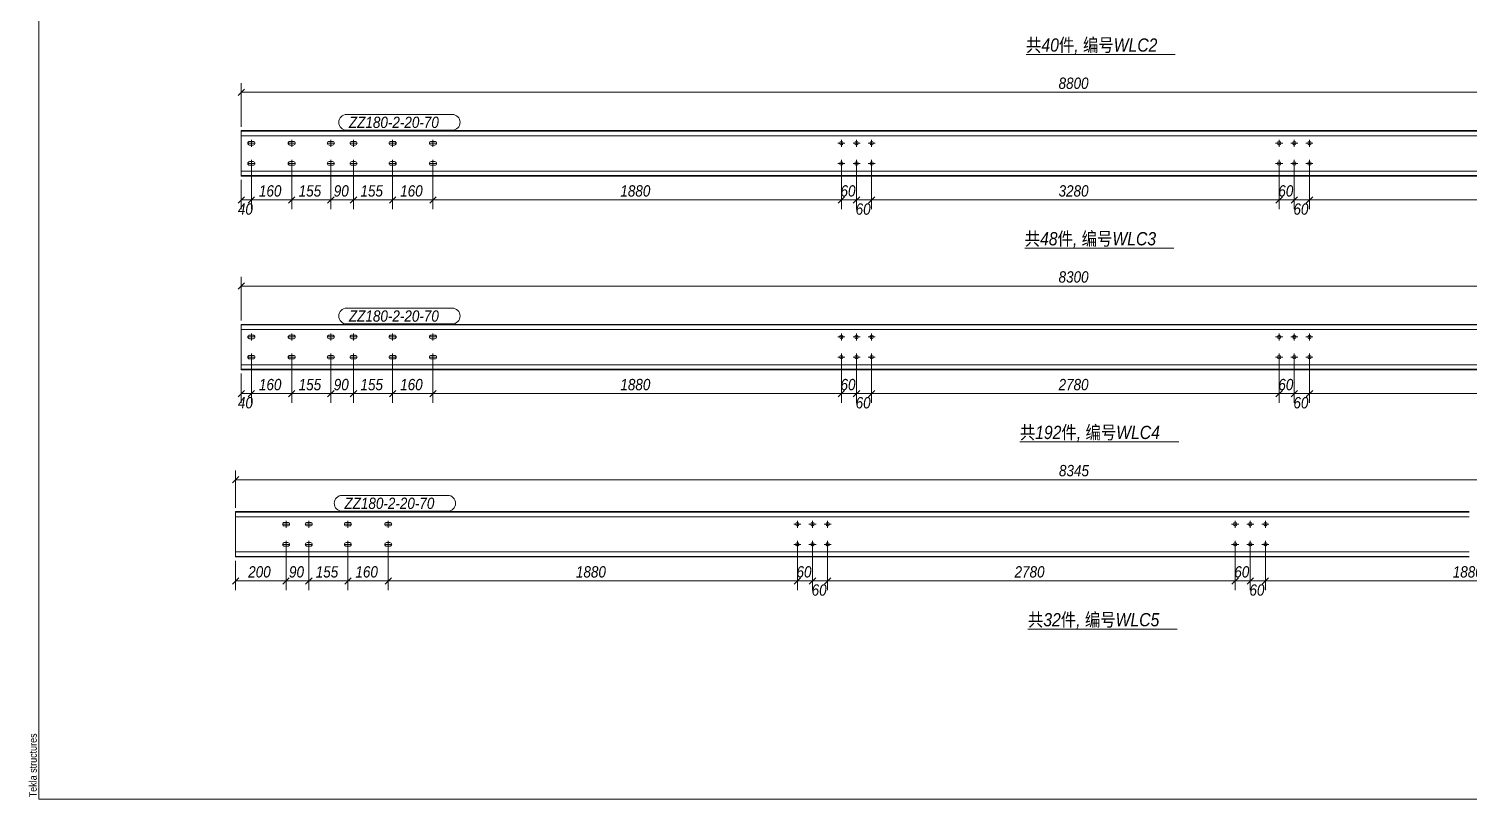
# Model space of a CAD drawing. Extents: x 857 to 4439, y -1249 to 4637.
# Drawn here: x 860.4 to 1241, y 690.2 to 893.9 of the extents above; entities that cross this region are included whole.
import ezdxf

# ---------------------------------------------------------------- set-up
doc = ezdxf.new("R2010")
doc.units = 0
doc.header["$LTSCALE"] = 1000
doc.header["$MEASUREMENT"] = 0
doc.linetypes.add('XKITLINE00', pattern=[0])
doc.linetypes.add('XKITLINE02', pattern=[4, 2, -2])
for name, color, linetype, lineweight in [('Bolt', 7, 'Continuous', 0), ('DrawingSheet', 5, 'Continuous', 0), ('OtherObjectType', 1, 'Continuous', 0), ('Part', 2, 'Continuous', 0), ('PartMark', 3, 'Continuous', 0), ('Z-DIMENSIONS', 1, 'Continuous', 0)]:
    doc.layers.add(name, color=color, linetype=linetype, lineweight=lineweight)
doc.styles.add('Arial', font='arial.ttf')
doc.styles.add('Arial Italic', font='ariali.ttf')

# ---------------------------------------------------------------- blocks, each defined once
blk = doc.blocks.new('天窗檩条AB区一')
at = {"layer": 'Bolt', "color": 3, "linetype": 'XKITLINE00', "lineweight": 0}
for p, q in [((61.21, 179.37), (61.21, 177.5)), ((71.88, 179.37), (71.88, 177.5)), ((82.21, 179.37), (82.21, 177.5)), ((88.21, 179.37), (88.21, 177.5)), ((98.55, 179.37), (98.55, 177.5)), ((109.21, 179.37), (109.21, 177.5)), ((217.14, 177.5), (217.14, 179.37)), ((221.14, 177.5), (221.14, 179.37)), ((225.14, 177.5), (225.14, 179.37)), ((332.84, 177.5), (332.84, 179.37)), ((336.84, 177.5), (336.84, 179.37)), ((340.84, 177.5), (340.84, 179.37)), ((60.32, 178.61), (60.28, 178.44)), ((60.28, 178.44), (60.28, 178.44)), ((60.28, 178.44), (60.32, 178.26)), ((62.15, 178.44), (60.28, 178.44)), ((60.42, 178.77), (60.32, 178.61)), ((60.32, 178.26), (60.42, 178.11)), ((60.57, 178.87), (60.42, 178.77)), ((60.42, 178.11), (60.57, 178.01)), ((60.75, 178.9), (60.57, 178.87)), ((60.57, 178.01), (60.75, 177.97)), ((61.68, 178.9), (60.75, 178.9)), ((60.75, 177.97), (61.68, 177.97)), ((61.86, 178.87), (61.68, 178.9)), ((61.68, 177.97), (61.86, 178.01)), ((62.01, 178.77), (61.86, 178.87)), ((61.86, 178.01), (62.01, 178.11)), ((62.11, 178.61), (62.01, 178.77)), ((62.01, 178.11), (62.11, 178.26)), ((62.15, 178.44), (62.11, 178.61)), ((62.11, 178.26), (62.15, 178.44)), ((62.15, 178.44), (62.15, 178.44)), ((70.98, 178.61), (70.95, 178.44)), ((70.95, 178.44), (70.95, 178.44)), ((70.95, 178.44), (70.98, 178.26)), ((72.81, 178.44), (70.95, 178.44)), ((71.08, 178.77), (70.98, 178.61)), ((70.98, 178.26), (71.08, 178.11)), ((71.23, 178.87), (71.08, 178.77)), ((71.08, 178.11), (71.23, 178.01)), ((71.41, 178.9), (71.23, 178.87)), ((71.23, 178.01), (71.41, 177.97)), ((72.35, 178.9), (71.41, 178.9)), ((71.41, 177.97), (72.35, 177.97)), ((72.52, 178.87), (72.35, 178.9)), ((72.35, 177.97), (72.52, 178.01)), ((72.68, 178.77), (72.52, 178.87)), ((72.52, 178.01), (72.68, 178.11)), ((72.78, 178.61), (72.68, 178.77)), ((72.68, 178.11), (72.78, 178.26)), ((72.81, 178.44), (72.78, 178.61)), ((72.78, 178.26), (72.81, 178.44)), ((72.81, 178.44), (72.81, 178.44)), ((81.32, 178.61), (81.28, 178.44)), ((81.28, 178.44), (81.28, 178.44)), ((81.28, 178.44), (81.32, 178.26)), ((83.15, 178.44), (81.28, 178.44)), ((81.42, 178.77), (81.32, 178.61)), ((81.32, 178.26), (81.42, 178.11)), ((81.57, 178.87), (81.42, 178.77)), ((81.42, 178.11), (81.57, 178.01)), ((81.75, 178.9), (81.57, 178.87)), ((81.57, 178.01), (81.75, 177.97)), ((82.68, 178.9), (81.75, 178.9)), ((81.75, 177.97), (82.68, 177.97)), ((82.86, 178.87), (82.68, 178.9)), ((82.68, 177.97), (82.86, 178.01)), ((83.01, 178.77), (82.86, 178.87)), ((82.86, 178.01), (83.01, 178.11)), ((83.11, 178.61), (83.01, 178.77)), ((83.01, 178.11), (83.11, 178.26)), ((83.15, 178.44), (83.11, 178.61)), ((83.11, 178.26), (83.15, 178.44)), ((83.15, 178.44), (83.15, 178.44)), ((87.32, 178.61), (87.28, 178.44)), ((87.28, 178.44), (87.28, 178.44)), ((87.28, 178.44), (87.32, 178.26)), ((89.15, 178.44), (87.28, 178.44)), ((87.42, 178.77), (87.32, 178.61)), ((87.32, 178.26), (87.42, 178.11)), ((87.57, 178.87), (87.42, 178.77)), ((87.42, 178.11), (87.57, 178.01)), ((87.75, 178.9), (87.57, 178.87)), ((87.57, 178.01), (87.75, 177.97)), ((88.68, 178.9), (87.75, 178.9)), ((87.75, 177.97), (88.68, 177.97)), ((88.86, 178.87), (88.68, 178.9)), ((88.68, 177.97), (88.86, 178.01)), ((89.01, 178.77), (88.86, 178.87)), ((88.86, 178.01), (89.01, 178.11)), ((89.11, 178.61), (89.01, 178.77)), ((89.01, 178.11), (89.11, 178.26)), ((89.15, 178.44), (89.11, 178.61)), ((89.11, 178.26), (89.15, 178.44)), ((89.15, 178.44), (89.15, 178.44)), ((97.65, 178.61), (97.61, 178.44)), ((97.61, 178.44), (97.61, 178.44)), ((97.61, 178.44), (97.65, 178.26)), ((99.48, 178.44), (97.61, 178.44)), ((97.75, 178.77), (97.65, 178.61)), ((97.65, 178.26), (97.75, 178.11)), ((97.9, 178.87), (97.75, 178.77)), ((97.75, 178.11), (97.9, 178.01)), ((98.08, 178.9), (97.9, 178.87)), ((97.9, 178.01), (98.08, 177.97)), ((99.01, 178.9), (98.08, 178.9)), ((98.08, 177.97), (99.01, 177.97)), ((99.19, 178.87), (99.01, 178.9)), ((99.01, 177.97), (99.19, 178.01)), ((99.34, 178.77), (99.19, 178.87)), ((99.19, 178.01), (99.34, 178.11)), ((99.44, 178.61), (99.34, 178.77)), ((99.34, 178.11), (99.44, 178.26)), ((99.48, 178.44), (99.44, 178.61)), ((99.44, 178.26), (99.48, 178.44)), ((99.48, 178.44), (99.48, 178.44)), ((108.32, 178.61), (108.28, 178.44)), ((108.28, 178.44), (108.28, 178.44)), ((108.28, 178.44), (108.32, 178.26)), ((110.15, 178.44), (108.28, 178.44)), ((108.42, 178.77), (108.32, 178.61)), ((108.32, 178.26), (108.42, 178.11)), ((108.57, 178.87), (108.42, 178.77)), ((108.42, 178.11), (108.57, 178.01)), ((108.75, 178.9), (108.57, 178.87)), ((108.57, 178.01), (108.75, 177.97)), ((109.68, 178.9), (108.75, 178.9)), ((108.75, 177.97), (109.68, 177.97)), ((109.86, 178.87), (109.68, 178.9)), ((109.68, 177.97), (109.86, 178.01)), ((110.01, 178.77), (109.86, 178.87)), ((109.86, 178.01), (110.01, 178.11)), ((110.11, 178.61), (110.01, 178.77)), ((110.01, 178.11), (110.11, 178.26)), ((110.15, 178.44), (110.11, 178.61)), ((110.11, 178.26), (110.15, 178.44)), ((110.15, 178.44), (110.15, 178.44)), ((218.07, 178.44), (216.21, 178.44)), ((222.07, 178.44), (220.21, 178.44)), ((226.07, 178.44), (224.21, 178.44)), ((333.77, 178.44), (331.91, 178.44)), ((337.77, 178.44), (335.91, 178.44)), ((341.77, 178.44), (339.91, 178.44)), ((60.32, 173.28), (60.28, 173.1)), ((60.28, 173.1), (60.28, 173.1)), ((60.28, 173.1), (60.32, 172.92)), ((62.15, 173.1), (60.28, 173.1)), ((60.42, 173.43), (60.32, 173.28)), ((60.32, 172.92), (60.42, 172.77)), ((60.57, 173.53), (60.42, 173.43)), ((60.42, 172.77), (60.57, 172.67)), ((60.75, 173.57), (60.57, 173.53)), ((60.57, 172.67), (60.75, 172.64)), ((61.68, 173.57), (60.75, 173.57)), ((60.75, 172.64), (61.68, 172.64)), ((61.21, 174.04), (61.21, 172.17)), ((61.86, 173.53), (61.68, 173.57)), ((61.68, 172.64), (61.86, 172.67)), ((62.01, 173.43), (61.86, 173.53)), ((61.86, 172.67), (62.01, 172.77)), ((62.11, 173.28), (62.01, 173.43)), ((62.01, 172.77), (62.11, 172.92)), ((62.15, 173.1), (62.11, 173.28)), ((62.11, 172.92), (62.15, 173.1)), ((62.15, 173.1), (62.15, 173.1)), ((70.98, 173.28), (70.95, 173.1)), ((70.95, 173.1), (70.95, 173.1)), ((70.95, 173.1), (70.98, 172.92)), ((72.81, 173.1), (70.95, 173.1)), ((71.08, 173.43), (70.98, 173.28)), ((70.98, 172.92), (71.08, 172.77)), ((71.23, 173.53), (71.08, 173.43)), ((71.08, 172.77), (71.23, 172.67)), ((71.41, 173.57), (71.23, 173.53)), ((71.23, 172.67), (71.41, 172.64)), ((72.35, 173.57), (71.41, 173.57)), ((71.41, 172.64), (72.35, 172.64)), ((71.88, 174.04), (71.88, 172.17)), ((72.52, 173.53), (72.35, 173.57)), ((72.35, 172.64), (72.52, 172.67)), ((72.68, 173.43), (72.52, 173.53)), ((72.52, 172.67), (72.68, 172.77)), ((72.78, 173.28), (72.68, 173.43)), ((72.68, 172.77), (72.78, 172.92)), ((72.81, 173.1), (72.78, 173.28)), ((72.78, 172.92), (72.81, 173.1)), ((72.81, 173.1), (72.81, 173.1)), ((81.32, 173.28), (81.28, 173.1)), ((81.28, 173.1), (81.28, 173.1)), ((81.28, 173.1), (81.32, 172.92)), ((83.15, 173.1), (81.28, 173.1)), ((81.42, 173.43), (81.32, 173.28)), ((81.32, 172.92), (81.42, 172.77)), ((81.57, 173.53), (81.42, 173.43)), ((81.42, 172.77), (81.57, 172.67)), ((81.75, 173.57), (81.57, 173.53)), ((81.57, 172.67), (81.75, 172.64)), ((82.68, 173.57), (81.75, 173.57)), ((81.75, 172.64), (82.68, 172.64)), ((82.21, 174.04), (82.21, 172.17)), ((82.86, 173.53), (82.68, 173.57)), ((82.68, 172.64), (82.86, 172.67)), ((83.01, 173.43), (82.86, 173.53)), ((82.86, 172.67), (83.01, 172.77)), ((83.11, 173.28), (83.01, 173.43)), ((83.01, 172.77), (83.11, 172.92)), ((83.15, 173.1), (83.11, 173.28)), ((83.11, 172.92), (83.15, 173.1)), ((83.15, 173.1), (83.15, 173.1)), ((87.32, 173.28), (87.28, 173.1)), ((87.28, 173.1), (87.28, 173.1)), ((87.28, 173.1), (87.32, 172.92)), ((89.15, 173.1), (87.28, 173.1)), ((87.42, 173.43), (87.32, 173.28)), ((87.32, 172.92), (87.42, 172.77)), ((87.57, 173.53), (87.42, 173.43)), ((87.42, 172.77), (87.57, 172.67)), ((87.75, 173.57), (87.57, 173.53)), ((87.57, 172.67), (87.75, 172.64)), ((88.68, 173.57), (87.75, 173.57)), ((87.75, 172.64), (88.68, 172.64)), ((88.21, 174.04), (88.21, 172.17)), ((88.86, 173.53), (88.68, 173.57)), ((88.68, 172.64), (88.86, 172.67)), ((89.01, 173.43), (88.86, 173.53)), ((88.86, 172.67), (89.01, 172.77)), ((89.11, 173.28), (89.01, 173.43)), ((89.01, 172.77), (89.11, 172.92)), ((89.15, 173.1), (89.11, 173.28)), ((89.11, 172.92), (89.15, 173.1)), ((89.15, 173.1), (89.15, 173.1)), ((97.65, 173.28), (97.61, 173.1)), ((97.61, 173.1), (97.61, 173.1)), ((97.61, 173.1), (97.65, 172.92)), ((99.48, 173.1), (97.61, 173.1)), ((97.75, 173.43), (97.65, 173.28)), ((97.65, 172.92), (97.75, 172.77)), ((97.9, 173.53), (97.75, 173.43)), ((97.75, 172.77), (97.9, 172.67)), ((98.08, 173.57), (97.9, 173.53)), ((97.9, 172.67), (98.08, 172.64)), ((99.01, 173.57), (98.08, 173.57)), ((98.08, 172.64), (99.01, 172.64)), ((98.55, 174.04), (98.55, 172.17)), ((99.19, 173.53), (99.01, 173.57)), ((99.01, 172.64), (99.19, 172.67)), ((99.34, 173.43), (99.19, 173.53)), ((99.19, 172.67), (99.34, 172.77)), ((99.44, 173.28), (99.34, 173.43)), ((99.34, 172.77), (99.44, 172.92)), ((99.48, 173.1), (99.44, 173.28)), ((99.44, 172.92), (99.48, 173.1)), ((99.48, 173.1), (99.48, 173.1)), ((108.32, 173.28), (108.28, 173.1)), ((108.28, 173.1), (108.28, 173.1)), ((108.28, 173.1), (108.32, 172.92)), ((110.15, 173.1), (108.28, 173.1)), ((108.42, 173.43), (108.32, 173.28)), ((108.32, 172.92), (108.42, 172.77)), ((108.57, 173.53), (108.42, 173.43)), ((108.42, 172.77), (108.57, 172.67)), ((108.75, 173.57), (108.57, 173.53)), ((108.57, 172.67), (108.75, 172.64)), ((109.68, 173.57), (108.75, 173.57)), ((108.75, 172.64), (109.68, 172.64)), ((109.21, 174.04), (109.21, 172.17)), ((109.86, 173.53), (109.68, 173.57)), ((109.68, 172.64), (109.86, 172.67)), ((110.01, 173.43), (109.86, 173.53)), ((109.86, 172.67), (110.01, 172.77)), ((110.11, 173.28), (110.01, 173.43)), ((110.01, 172.77), (110.11, 172.92)), ((110.15, 173.1), (110.11, 173.28)), ((110.11, 172.92), (110.15, 173.1)), ((110.15, 173.1), (110.15, 173.1)), ((218.07, 173.1), (216.21, 173.1)), ((217.14, 172.17), (217.14, 174.04)), ((222.07, 173.1), (220.21, 173.1)), ((221.14, 172.17), (221.14, 174.04)), ((226.07, 173.1), (224.21, 173.1)), ((225.14, 172.17), (225.14, 174.04)), ((333.77, 173.1), (331.91, 173.1)), ((332.84, 172.17), (332.84, 174.04)), ((337.77, 173.1), (335.91, 173.1)), ((336.84, 172.17), (336.84, 174.04)), ((341.77, 173.1), (339.91, 173.1)), ((340.84, 172.17), (340.84, 174.04)), ((60.32, 127.4), (60.28, 127.22)), ((60.28, 127.22), (60.28, 127.22)), ((60.28, 127.22), (60.32, 127.04)), ((62.15, 127.22), (60.28, 127.22)), ((60.42, 127.55), (60.32, 127.4)), ((60.32, 127.04), (60.42, 126.89)), ((60.57, 127.65), (60.42, 127.55)), ((60.42, 126.89), (60.57, 126.79)), ((60.75, 127.69), (60.57, 127.65)), ((60.57, 126.79), (60.75, 126.75)), ((61.68, 127.69), (60.75, 127.69)), ((60.75, 126.75), (61.68, 126.75)), ((61.21, 128.15), (61.21, 126.29)), ((61.86, 127.65), (61.68, 127.69)), ((61.68, 126.75), (61.86, 126.79)), ((62.01, 127.55), (61.86, 127.65)), ((61.86, 126.79), (62.01, 126.89)), ((62.11, 127.4), (62.01, 127.55)), ((62.01, 126.89), (62.11, 127.04)), ((62.15, 127.22), (62.11, 127.4)), ((62.11, 127.04), (62.15, 127.22)), ((62.15, 127.22), (62.15, 127.22)), ((70.95, 127.22), (70.98, 127.4)), ((70.98, 127.04), (70.95, 127.22)), ((70.95, 127.22), (70.95, 127.22)), ((72.81, 127.22), (70.95, 127.22)), ((70.98, 127.4), (71.08, 127.55)), ((71.08, 126.89), (70.98, 127.04)), ((71.08, 127.55), (71.23, 127.65)), ((71.23, 126.79), (71.08, 126.89)), ((71.23, 127.65), (71.41, 127.69)), ((71.41, 126.75), (71.23, 126.79)), ((71.41, 127.69), (72.35, 127.69)), ((72.35, 126.75), (71.41, 126.75)), ((71.88, 126.29), (71.88, 128.15)), ((72.35, 127.69), (72.52, 127.65)), ((72.52, 126.79), (72.35, 126.75)), ((72.52, 127.65), (72.68, 127.55)), ((72.68, 126.89), (72.52, 126.79)), ((72.68, 127.55), (72.78, 127.4)), ((72.78, 127.04), (72.68, 126.89)), ((72.78, 127.4), (72.81, 127.22)), ((72.81, 127.22), (72.78, 127.04)), ((72.81, 127.22), (72.81, 127.22)), ((81.32, 127.4), (81.28, 127.22)), ((81.28, 127.22), (81.28, 127.22)), ((81.28, 127.22), (81.32, 127.04)), ((83.15, 127.22), (81.28, 127.22)), ((81.42, 127.55), (81.32, 127.4)), ((81.32, 127.04), (81.42, 126.89)), ((81.57, 127.65), (81.42, 127.55)), ((81.42, 126.89), (81.57, 126.79)), ((81.75, 127.69), (81.57, 127.65)), ((81.57, 126.79), (81.75, 126.75)), ((82.68, 127.69), (81.75, 127.69)), ((81.75, 126.75), (82.68, 126.75)), ((82.21, 128.15), (82.21, 126.29)), ((82.86, 127.65), (82.68, 127.69)), ((82.68, 126.75), (82.86, 126.79)), ((83.01, 127.55), (82.86, 127.65)), ((82.86, 126.79), (83.01, 126.89)), ((83.11, 127.4), (83.01, 127.55)), ((83.01, 126.89), (83.11, 127.04)), ((83.15, 127.22), (83.11, 127.4)), ((83.11, 127.04), (83.15, 127.22)), ((83.15, 127.22), (83.15, 127.22)), ((87.32, 127.4), (87.28, 127.22)), ((87.28, 127.22), (87.28, 127.22)), ((87.28, 127.22), (87.32, 127.04)), ((89.15, 127.22), (87.28, 127.22)), ((87.42, 127.55), (87.32, 127.4)), ((87.32, 127.04), (87.42, 126.89)), ((87.57, 127.65), (87.42, 127.55)), ((87.42, 126.89), (87.57, 126.79)), ((87.75, 127.69), (87.57, 127.65)), ((87.57, 126.79), (87.75, 126.75)), ((88.68, 127.69), (87.75, 127.69)), ((87.75, 126.75), (88.68, 126.75)), ((88.21, 128.15), (88.21, 126.29)), ((88.86, 127.65), (88.68, 127.69)), ((88.68, 126.75), (88.86, 126.79)), ((89.01, 127.55), (88.86, 127.65)), ((88.86, 126.79), (89.01, 126.89)), ((89.11, 127.4), (89.01, 127.55)), ((89.01, 126.89), (89.11, 127.04)), ((89.15, 127.22), (89.11, 127.4)), ((89.11, 127.04), (89.15, 127.22)), ((89.15, 127.22), (89.15, 127.22)), ((97.61, 127.22), (97.65, 127.4)), ((97.65, 127.04), (97.61, 127.22)), ((97.61, 127.22), (97.61, 127.22)), ((99.48, 127.22), (97.61, 127.22)), ((97.65, 127.4), (97.75, 127.55)), ((97.75, 126.89), (97.65, 127.04)), ((97.75, 127.55), (97.9, 127.65)), ((97.9, 126.79), (97.75, 126.89)), ((97.9, 127.65), (98.08, 127.69)), ((98.08, 126.75), (97.9, 126.79)), ((98.08, 127.69), (99.01, 127.69)), ((99.01, 126.75), (98.08, 126.75)), ((98.55, 126.29), (98.55, 128.15)), ((99.01, 127.69), (99.19, 127.65)), ((99.19, 126.79), (99.01, 126.75)), ((99.19, 127.65), (99.34, 127.55)), ((99.34, 126.89), (99.19, 126.79)), ((99.34, 127.55), (99.44, 127.4)), ((99.44, 127.04), (99.34, 126.89)), ((99.44, 127.4), (99.48, 127.22)), ((99.48, 127.22), (99.44, 127.04)), ((99.48, 127.22), (99.48, 127.22)), ((108.32, 127.4), (108.28, 127.22)), ((108.28, 127.22), (108.28, 127.22)), ((108.28, 127.22), (108.32, 127.04)), ((110.15, 127.22), (108.28, 127.22)), ((108.42, 127.55), (108.32, 127.4)), ((108.32, 127.04), (108.42, 126.89)), ((108.57, 127.65), (108.42, 127.55)), ((108.42, 126.89), (108.57, 126.79)), ((108.75, 127.69), (108.57, 127.65)), ((108.57, 126.79), (108.75, 126.75)), ((109.68, 127.69), (108.75, 127.69)), ((108.75, 126.75), (109.68, 126.75)), ((109.21, 128.15), (109.21, 126.29)), ((109.86, 127.65), (109.68, 127.69)), ((109.68, 126.75), (109.86, 126.79)), ((110.01, 127.55), (109.86, 127.65)), ((109.86, 126.79), (110.01, 126.89)), ((110.11, 127.4), (110.01, 127.55)), ((110.01, 126.89), (110.11, 127.04)), ((110.15, 127.22), (110.11, 127.4)), ((110.11, 127.04), (110.15, 127.22)), ((110.15, 127.22), (110.15, 127.22)), ((218.07, 127.22), (216.21, 127.22)), ((217.14, 126.29), (217.14, 128.15)), ((222.07, 127.22), (220.21, 127.22)), ((221.14, 126.29), (221.14, 128.15)), ((226.07, 127.22), (224.21, 127.22)), ((225.14, 126.29), (225.14, 128.15)), ((333.77, 127.22), (331.91, 127.22)), ((332.84, 126.29), (332.84, 128.15)), ((337.77, 127.22), (335.91, 127.22)), ((336.84, 126.29), (336.84, 128.15)), ((341.77, 127.22), (339.91, 127.22)), ((340.84, 126.29), (340.84, 128.15)), ((60.32, 122.07), (60.28, 121.89)), ((60.28, 121.89), (60.28, 121.89)), ((60.28, 121.89), (60.32, 121.71)), ((62.15, 121.89), (60.28, 121.89)), ((60.42, 122.22), (60.32, 122.07)), ((60.57, 122.32), (60.42, 122.22)), ((60.75, 122.35), (60.57, 122.32)), ((61.68, 122.35), (60.75, 122.35)), ((61.21, 122.82), (61.21, 120.95)), ((61.86, 122.32), (61.68, 122.35)), ((62.01, 122.22), (61.86, 122.32)), ((62.11, 122.07), (62.01, 122.22)), ((62.15, 121.89), (62.11, 122.07)), ((62.11, 121.71), (62.15, 121.89)), ((62.15, 121.89), (62.15, 121.89)), ((70.95, 121.89), (70.98, 122.07)), ((70.98, 121.71), (70.95, 121.89)), ((70.95, 121.89), (70.95, 121.89)), ((72.81, 121.89), (70.95, 121.89)), ((70.98, 122.07), (71.08, 122.22)), ((71.08, 122.22), (71.23, 122.32)), ((71.23, 122.32), (71.41, 122.35)), ((71.41, 122.35), (72.35, 122.35)), ((71.88, 120.95), (71.88, 122.82)), ((72.35, 122.35), (72.52, 122.32)), ((72.52, 122.32), (72.68, 122.22)), ((72.68, 122.22), (72.78, 122.07)), ((72.78, 122.07), (72.81, 121.89)), ((72.81, 121.89), (72.78, 121.71)), ((72.81, 121.89), (72.81, 121.89)), ((81.32, 122.07), (81.28, 121.89)), ((81.28, 121.89), (81.28, 121.89)), ((81.28, 121.89), (81.32, 121.71)), ((83.15, 121.89), (81.28, 121.89)), ((81.42, 122.22), (81.32, 122.07)), ((81.57, 122.32), (81.42, 122.22)), ((81.75, 122.35), (81.57, 122.32)), ((82.68, 122.35), (81.75, 122.35)), ((82.21, 122.82), (82.21, 120.95)), ((82.86, 122.32), (82.68, 122.35)), ((83.01, 122.22), (82.86, 122.32)), ((83.11, 122.07), (83.01, 122.22)), ((83.15, 121.89), (83.11, 122.07)), ((83.11, 121.71), (83.15, 121.89)), ((83.15, 121.89), (83.15, 121.89)), ((87.32, 122.07), (87.28, 121.89)), ((87.28, 121.89), (87.28, 121.89)), ((87.28, 121.89), (87.32, 121.71)), ((89.15, 121.89), (87.28, 121.89)), ((87.42, 122.22), (87.32, 122.07)), ((87.57, 122.32), (87.42, 122.22)), ((87.75, 122.35), (87.57, 122.32)), ((88.68, 122.35), (87.75, 122.35)), ((88.21, 122.82), (88.21, 120.95)), ((88.86, 122.32), (88.68, 122.35)), ((89.01, 122.22), (88.86, 122.32)), ((89.11, 122.07), (89.01, 122.22)), ((89.15, 121.89), (89.11, 122.07)), ((89.11, 121.71), (89.15, 121.89)), ((89.15, 121.89), (89.15, 121.89)), ((97.61, 121.89), (97.65, 122.07)), ((97.65, 121.71), (97.61, 121.89)), ((97.61, 121.89), (97.61, 121.89)), ((99.48, 121.89), (97.61, 121.89)), ((97.65, 122.07), (97.75, 122.22)), ((97.75, 122.22), (97.9, 122.32)), ((97.9, 122.32), (98.08, 122.35)), ((98.08, 122.35), (99.01, 122.35)), ((98.55, 120.95), (98.55, 122.82)), ((99.01, 122.35), (99.19, 122.32)), ((99.19, 122.32), (99.34, 122.22)), ((99.34, 122.22), (99.44, 122.07)), ((99.44, 122.07), (99.48, 121.89)), ((99.48, 121.89), (99.44, 121.71)), ((99.48, 121.89), (99.48, 121.89)), ((108.32, 122.07), (108.28, 121.89)), ((108.28, 121.89), (108.28, 121.89)), ((108.28, 121.89), (108.32, 121.71)), ((110.15, 121.89), (108.28, 121.89)), ((108.42, 122.22), (108.32, 122.07)), ((108.57, 122.32), (108.42, 122.22)), ((108.75, 122.35), (108.57, 122.32)), ((109.68, 122.35), (108.75, 122.35)), ((109.21, 122.82), (109.21, 120.95)), ((109.86, 122.32), (109.68, 122.35)), ((110.01, 122.22), (109.86, 122.32)), ((110.11, 122.07), (110.01, 122.22)), ((110.15, 121.89), (110.11, 122.07)), ((110.11, 121.71), (110.15, 121.89)), ((110.15, 121.89), (110.15, 121.89)), ((218.07, 121.89), (216.21, 121.89)), ((217.14, 120.95), (217.14, 122.82)), ((222.07, 121.89), (220.21, 121.89)), ((221.14, 120.95), (221.14, 122.82)), ((226.07, 121.89), (224.21, 121.89)), ((225.14, 120.95), (225.14, 122.82)), ((333.77, 121.89), (331.91, 121.89)), ((332.84, 120.95), (332.84, 122.82)), ((337.77, 121.89), (335.91, 121.89)), ((336.84, 120.95), (336.84, 122.82)), ((341.77, 121.89), (339.91, 121.89)), ((340.84, 120.95), (340.84, 122.82)), ((60.32, 121.71), (60.42, 121.56)), ((60.42, 121.56), (60.57, 121.46)), ((60.57, 121.46), (60.75, 121.42)), ((60.75, 121.42), (61.68, 121.42)), ((61.68, 121.42), (61.86, 121.46)), ((61.86, 121.46), (62.01, 121.56)), ((62.01, 121.56), (62.11, 121.71)), ((71.08, 121.56), (70.98, 121.71)), ((71.23, 121.46), (71.08, 121.56)), ((71.41, 121.42), (71.23, 121.46)), ((72.35, 121.42), (71.41, 121.42)), ((72.52, 121.46), (72.35, 121.42)), ((72.68, 121.56), (72.52, 121.46)), ((72.78, 121.71), (72.68, 121.56)), ((81.32, 121.71), (81.42, 121.56)), ((81.42, 121.56), (81.57, 121.46)), ((81.57, 121.46), (81.75, 121.42)), ((81.75, 121.42), (82.68, 121.42)), ((82.68, 121.42), (82.86, 121.46)), ((82.86, 121.46), (83.01, 121.56)), ((83.01, 121.56), (83.11, 121.71)), ((87.32, 121.71), (87.42, 121.56)), ((87.42, 121.56), (87.57, 121.46)), ((87.57, 121.46), (87.75, 121.42)), ((87.75, 121.42), (88.68, 121.42)), ((88.68, 121.42), (88.86, 121.46)), ((88.86, 121.46), (89.01, 121.56)), ((89.01, 121.56), (89.11, 121.71)), ((97.75, 121.56), (97.65, 121.71)), ((97.9, 121.46), (97.75, 121.56)), ((98.08, 121.42), (97.9, 121.46)), ((99.01, 121.42), (98.08, 121.42)), ((99.19, 121.46), (99.01, 121.42)), ((99.34, 121.56), (99.19, 121.46)), ((99.44, 121.71), (99.34, 121.56)), ((108.32, 121.71), (108.42, 121.56)), ((108.42, 121.56), (108.57, 121.46)), ((108.57, 121.46), (108.75, 121.42)), ((108.75, 121.42), (109.68, 121.42)), ((109.68, 121.42), (109.86, 121.46)), ((109.86, 121.46), (110.01, 121.56)), ((110.01, 121.56), (110.11, 121.71)), ((69.49, 77.88), (69.45, 77.7)), ((69.45, 77.7), (69.45, 77.7)), ((69.45, 77.7), (69.49, 77.53)), ((71.32, 77.7), (69.45, 77.7)), ((69.59, 78.03), (69.49, 77.88)), ((69.49, 77.53), (69.59, 77.37)), ((69.74, 78.13), (69.59, 78.03)), ((69.59, 77.37), (69.74, 77.27)), ((69.92, 78.17), (69.74, 78.13)), ((69.74, 77.27), (69.92, 77.24)), ((70.85, 78.17), (69.92, 78.17)), ((69.92, 77.24), (70.85, 77.24)), ((70.39, 78.64), (70.39, 76.77)), ((71.03, 78.13), (70.85, 78.17)), ((70.85, 77.24), (71.03, 77.27)), ((71.18, 78.03), (71.03, 78.13)), ((71.03, 77.27), (71.18, 77.37)), ((71.29, 77.88), (71.18, 78.03)), ((71.18, 77.37), (71.29, 77.53)), ((71.32, 77.7), (71.29, 77.88)), ((71.29, 77.53), (71.32, 77.7)), ((71.32, 77.7), (71.32, 77.7)), ((75.49, 77.88), (75.45, 77.7)), ((75.45, 77.7), (75.45, 77.7)), ((75.45, 77.7), (75.49, 77.53)), ((77.32, 77.7), (75.45, 77.7)), ((75.59, 78.03), (75.49, 77.88)), ((75.49, 77.53), (75.59, 77.37)), ((75.74, 78.13), (75.59, 78.03)), ((75.59, 77.37), (75.74, 77.27)), ((75.92, 78.17), (75.74, 78.13)), ((75.74, 77.27), (75.92, 77.24)), ((76.85, 78.17), (75.92, 78.17)), ((75.92, 77.24), (76.85, 77.24)), ((76.39, 78.64), (76.39, 76.77)), ((77.03, 78.13), (76.85, 78.17)), ((76.85, 77.24), (77.03, 77.27)), ((77.18, 78.03), (77.03, 78.13)), ((77.03, 77.27), (77.18, 77.37)), ((77.29, 77.88), (77.18, 78.03)), ((77.18, 77.37), (77.29, 77.53)), ((77.32, 77.7), (77.29, 77.88)), ((77.29, 77.53), (77.32, 77.7)), ((77.32, 77.7), (77.32, 77.7)), ((85.79, 77.7), (85.82, 77.88)), ((85.82, 77.53), (85.79, 77.7)), ((85.79, 77.7), (85.79, 77.7)), ((87.65, 77.7), (85.79, 77.7)), ((85.82, 77.88), (85.92, 78.03)), ((85.92, 77.37), (85.82, 77.53)), ((85.92, 78.03), (86.08, 78.13)), ((86.08, 77.27), (85.92, 77.37)), ((86.08, 78.13), (86.25, 78.17)), ((86.25, 77.24), (86.08, 77.27)), ((86.25, 78.17), (87.19, 78.17)), ((87.19, 77.24), (86.25, 77.24)), ((86.72, 76.77), (86.72, 78.64)), ((87.19, 78.17), (87.37, 78.13)), ((87.37, 77.27), (87.19, 77.24)), ((87.37, 78.13), (87.52, 78.03)), ((87.52, 77.37), (87.37, 77.27)), ((87.52, 78.03), (87.62, 77.88)), ((87.62, 77.53), (87.52, 77.37)), ((87.62, 77.88), (87.65, 77.7)), ((87.65, 77.7), (87.62, 77.53)), ((87.65, 77.7), (87.65, 77.7)), ((96.44, 77.7), (96.48, 77.88)), ((96.48, 77.53), (96.44, 77.7)), ((96.44, 77.7), (96.44, 77.7)), ((98.31, 77.7), (96.44, 77.7)), ((96.48, 77.88), (96.58, 78.03)), ((96.58, 77.37), (96.48, 77.53)), ((96.58, 78.03), (96.73, 78.13)), ((96.73, 77.27), (96.58, 77.37)), ((96.73, 78.13), (96.91, 78.17)), ((96.91, 77.24), (96.73, 77.27)), ((96.91, 78.17), (97.84, 78.17)), ((97.84, 77.24), (96.91, 77.24)), ((97.38, 76.77), (97.38, 78.64)), ((97.84, 78.17), (98.02, 78.13)), ((98.02, 77.27), (97.84, 77.24)), ((98.02, 78.13), (98.17, 78.03)), ((98.17, 77.37), (98.02, 77.27)), ((98.17, 78.03), (98.27, 77.88)), ((98.27, 77.53), (98.17, 77.37)), ((98.27, 77.88), (98.31, 77.7)), ((98.31, 77.7), (98.27, 77.53)), ((98.31, 77.7), (98.31, 77.7)), ((206.44, 77.7), (204.57, 77.7)), ((205.51, 76.77), (205.51, 78.64)), ((210.44, 77.7), (208.57, 77.7)), ((209.51, 76.77), (209.51, 78.64)), ((214.44, 77.7), (212.57, 77.7)), ((213.51, 76.77), (213.51, 78.64)), ((322.14, 77.7), (320.27, 77.7)), ((321.21, 76.77), (321.21, 78.64)), ((326.14, 77.7), (324.27, 77.7)), ((325.21, 76.77), (325.21, 78.64)), ((330.14, 77.7), (328.27, 77.7)), ((329.21, 76.77), (329.21, 78.64)), ((69.49, 72.55), (69.45, 72.37)), ((69.45, 72.37), (69.45, 72.37)), ((69.45, 72.37), (69.49, 72.19)), ((71.32, 72.37), (69.45, 72.37)), ((69.59, 72.7), (69.49, 72.55)), ((69.74, 72.8), (69.59, 72.7)), ((69.92, 72.84), (69.74, 72.8)), ((70.85, 72.84), (69.92, 72.84)), ((70.39, 73.3), (70.39, 71.44)), ((71.03, 72.8), (70.85, 72.84)), ((71.18, 72.7), (71.03, 72.8)), ((71.29, 72.55), (71.18, 72.7)), ((71.32, 72.37), (71.29, 72.55)), ((71.29, 72.19), (71.32, 72.37)), ((71.32, 72.37), (71.32, 72.37)), ((75.49, 72.55), (75.45, 72.37)), ((75.45, 72.37), (75.45, 72.37)), ((75.45, 72.37), (75.49, 72.19)), ((77.32, 72.37), (75.45, 72.37)), ((75.59, 72.7), (75.49, 72.55)), ((75.74, 72.8), (75.59, 72.7)), ((75.92, 72.84), (75.74, 72.8)), ((76.85, 72.84), (75.92, 72.84)), ((76.39, 73.3), (76.39, 71.44)), ((77.03, 72.8), (76.85, 72.84)), ((77.18, 72.7), (77.03, 72.8)), ((77.29, 72.55), (77.18, 72.7)), ((77.32, 72.37), (77.29, 72.55)), ((77.29, 72.19), (77.32, 72.37)), ((77.32, 72.37), (77.32, 72.37)), ((85.79, 72.37), (85.82, 72.55)), ((85.82, 72.19), (85.79, 72.37)), ((85.79, 72.37), (85.79, 72.37)), ((87.65, 72.37), (85.79, 72.37)), ((85.82, 72.55), (85.92, 72.7)), ((85.92, 72.7), (86.08, 72.8)), ((86.08, 72.8), (86.25, 72.84)), ((86.25, 72.84), (87.19, 72.84)), ((86.72, 71.44), (86.72, 73.3)), ((87.19, 72.84), (87.37, 72.8)), ((87.37, 72.8), (87.52, 72.7)), ((87.52, 72.7), (87.62, 72.55)), ((87.62, 72.55), (87.65, 72.37)), ((87.65, 72.37), (87.62, 72.19)), ((87.65, 72.37), (87.65, 72.37)), ((96.44, 72.37), (96.48, 72.55)), ((96.48, 72.19), (96.44, 72.37)), ((96.44, 72.37), (96.44, 72.37)), ((98.31, 72.37), (96.44, 72.37)), ((96.48, 72.55), (96.58, 72.7)), ((96.58, 72.7), (96.73, 72.8)), ((96.73, 72.8), (96.91, 72.84)), ((96.91, 72.84), (97.84, 72.84)), ((97.38, 71.44), (97.38, 73.3)), ((97.84, 72.84), (98.02, 72.8)), ((98.02, 72.8), (98.17, 72.7)), ((98.17, 72.7), (98.27, 72.55)), ((98.27, 72.55), (98.31, 72.37)), ((98.31, 72.37), (98.27, 72.19)), ((98.31, 72.37), (98.31, 72.37)), ((206.44, 72.37), (204.57, 72.37)), ((205.51, 71.44), (205.51, 73.3)), ((210.44, 72.37), (208.57, 72.37)), ((209.51, 71.44), (209.51, 73.3)), ((214.44, 72.37), (212.57, 72.37)), ((213.51, 71.44), (213.51, 73.3)), ((322.14, 72.37), (320.27, 72.37)), ((321.21, 71.44), (321.21, 73.3)), ((326.14, 72.37), (324.27, 72.37)), ((325.21, 71.44), (325.21, 73.3)), ((330.14, 72.37), (328.27, 72.37)), ((329.21, 71.44), (329.21, 73.3)), ((69.49, 72.19), (69.59, 72.04)), ((69.59, 72.04), (69.74, 71.94)), ((69.74, 71.94), (69.92, 71.9)), ((69.92, 71.9), (70.85, 71.9)), ((70.85, 71.9), (71.03, 71.94)), ((71.03, 71.94), (71.18, 72.04)), ((71.18, 72.04), (71.29, 72.19)), ((75.49, 72.19), (75.59, 72.04)), ((75.59, 72.04), (75.74, 71.94)), ((75.74, 71.94), (75.92, 71.9)), ((75.92, 71.9), (76.85, 71.9)), ((76.85, 71.9), (77.03, 71.94)), ((77.03, 71.94), (77.18, 72.04)), ((77.18, 72.04), (77.29, 72.19)), ((85.92, 72.04), (85.82, 72.19)), ((86.08, 71.94), (85.92, 72.04)), ((86.25, 71.9), (86.08, 71.94)), ((87.19, 71.9), (86.25, 71.9)), ((87.37, 71.94), (87.19, 71.9)), ((87.52, 72.04), (87.37, 71.94)), ((87.62, 72.19), (87.52, 72.04)), ((96.58, 72.04), (96.48, 72.19)), ((96.73, 71.94), (96.58, 72.04)), ((96.91, 71.9), (96.73, 71.94)), ((97.84, 71.9), (96.91, 71.9)), ((98.02, 71.94), (97.84, 71.9)), ((98.17, 72.04), (98.02, 71.94)), ((98.27, 72.19), (98.17, 72.04))]:
    blk.add_line(p, q, dxfattribs=at)
for centre in [(217.14, 178.44), (221.14, 178.44), (225.14, 178.44), (332.84, 178.44), (336.84, 178.44), (340.84, 178.44), (217.14, 173.1), (221.14, 173.1), (225.14, 173.1), (332.84, 173.1), (336.84, 173.1), (340.84, 173.1), (217.14, 127.22), (221.14, 127.22), (225.14, 127.22), (332.84, 127.22), (336.84, 127.22), (340.84, 127.22), (217.14, 121.89), (221.14, 121.89), (225.14, 121.89), (332.84, 121.89), (336.84, 121.89), (340.84, 121.89), (205.51, 77.7), (209.51, 77.7), (213.51, 77.7), (321.21, 77.7), (325.21, 77.7), (329.21, 77.7), (205.51, 72.37), (209.51, 72.37), (213.51, 72.37), (321.21, 72.37), (325.21, 72.37), (329.21, 72.37)]:
    blk.add_circle(centre, 0.467, dxfattribs=at)
at = {"layer": 'DrawingSheet', "color": 5, "linetype": 'XKITLINE00', "lineweight": 0}
for p, q in [((5, 415), (5, 5)), ((5, 5), (589, 5))]:
    blk.add_line(p, q, dxfattribs=at)
at = {"layer": 'OtherObjectType', "color": 1, "linetype": 'XKITLINE00', "lineweight": 0}
for p, q in [((265.95, 201.91), (305.36, 201.91)), ((265.6, 150.69), (305.02, 150.69)), ((264.3, 99.48), (306.32, 99.48)), ((266.45, 49.96), (305.87, 49.96))]:
    blk.add_line(p, q, dxfattribs=at)
at = {"layer": 'Part', "color": 2, "linetype": 'XKITLINE00', "lineweight": 0}
for p, q in [((163.24, 181.77), (58.55, 181.77)), ((58.55, 169.77), (58.55, 181.77)), ((278.94, 181.77), (163.34, 181.77)), ((394.64, 181.77), (279.04, 181.77)), ((163.24, 171.1), (58.55, 171.1)), ((58.55, 169.77), (163.24, 169.77)), ((278.94, 171.1), (163.34, 171.1)), ((163.34, 169.77), (278.94, 169.77)), ((394.64, 171.1), (279.04, 171.1)), ((279.04, 169.77), (394.64, 169.77)), ((163.24, 130.55), (58.55, 130.55)), ((58.55, 130.55), (58.55, 118.55)), ((278.94, 130.55), (163.34, 130.55)), ((394.64, 130.55), (279.04, 130.55)), ((163.24, 119.89), (58.55, 119.89)), ((163.24, 118.55), (58.55, 118.55)), ((278.94, 119.89), (163.34, 119.89)), ((278.94, 118.55), (163.34, 118.55)), ((394.64, 119.89), (279.04, 119.89)), ((394.64, 118.55), (279.04, 118.55)), ((57.05, 81.04), (57.05, 69.04)), ((151.61, 81.04), (57.05, 81.04)), ((267.31, 81.04), (151.71, 81.04)), ((383.01, 81.04), (267.41, 81.04)), ((151.61, 70.37), (57.05, 70.37)), ((57.05, 69.04), (151.61, 69.04)), ((267.31, 70.37), (151.71, 70.37)), ((151.71, 69.04), (267.31, 69.04)), ((383.01, 70.37), (267.41, 70.37)), ((267.41, 69.04), (383.01, 69.04))]:
    blk.add_line(p, q, dxfattribs=at)
at = {"layer": 'Part', "color": 7, "linetype": 'XKITLINE02', "lineweight": 0}
for p, q in [((163.24, 181.64), (58.55, 181.64)), ((163.24, 180.44), (58.55, 180.44)), ((278.94, 181.64), (163.34, 181.64)), ((278.94, 180.44), (163.34, 180.44)), ((394.64, 181.64), (279.04, 181.64)), ((394.64, 180.44), (279.04, 180.44)), ((163.24, 169.9), (58.55, 169.9)), ((278.94, 169.9), (163.34, 169.9)), ((394.64, 169.9), (279.04, 169.9)), ((163.24, 130.42), (58.55, 130.42)), ((278.94, 130.42), (163.34, 130.42)), ((394.64, 130.42), (279.04, 130.42)), ((163.24, 129.22), (58.55, 129.22)), ((278.94, 129.22), (163.34, 129.22)), ((394.64, 129.22), (279.04, 129.22)), ((163.24, 118.69), (58.55, 118.69)), ((278.94, 118.69), (163.34, 118.69)), ((394.64, 118.69), (279.04, 118.69)), ((151.61, 80.9), (57.05, 80.9)), ((267.31, 80.9), (151.71, 80.9)), ((383.01, 80.9), (267.41, 80.9)), ((151.61, 79.7), (57.05, 79.7)), ((267.31, 79.7), (151.71, 79.7)), ((383.01, 79.7), (267.41, 79.7)), ((151.61, 69.17), (57.05, 69.17)), ((267.31, 69.17), (151.71, 69.17)), ((383.01, 69.17), (267.41, 69.17))]:
    blk.add_line(p, q, dxfattribs=at)
at = {"layer": 'PartMark', "color": 1, "linetype": 'XKITLINE00', "lineweight": 0}
for p, q in [((86.4, 186.07), (114.28, 186.07)), ((86.4, 181.87), (114.28, 181.87)), ((86.4, 134.85), (114.28, 134.85)), ((86.4, 130.65), (114.28, 130.65)), ((85.21, 85.34), (113.09, 85.34)), ((85.21, 81.14), (113.09, 81.14))]:
    blk.add_line(p, q, dxfattribs=at)
for centre, start, end in [((86.4, 183.97), 90, 270), ((114.28, 183.97), 270, 90), ((86.4, 132.75), 90, 270), ((114.28, 132.75), 270, 90), ((85.21, 83.24), 90, 270), ((113.09, 83.24), 270, 90)]:
    blk.add_arc(centre, 2.1, start, end, dxfattribs=at)
at = {"layer": 'Z-DIMENSIONS', "color": 4, "linetype": 'XKITLINE00', "lineweight": 0}
for p, q in [((58.55, 182.77), (58.55, 194.31)), ((59.39, 192.76), (57.7, 191.06)), ((58.55, 191.91), (499.43, 191.91)), ((61.21, 172.1), (61.21, 161.04)), ((61.21, 172.1), (61.21, 161.04)), ((71.88, 172.1), (71.88, 161.04)), ((71.88, 172.1), (71.88, 161.04)), ((82.21, 172.1), (82.21, 161.04)), ((82.21, 172.1), (82.21, 161.04)), ((88.21, 172.1), (88.21, 161.04)), ((88.21, 172.1), (88.21, 161.04)), ((98.55, 172.1), (98.55, 161.04)), ((98.55, 172.1), (98.55, 161.04)), ((109.21, 172.1), (109.21, 161.04)), ((109.21, 172.1), (109.21, 161.04)), ((217.14, 172.1), (217.14, 161.04)), ((217.14, 172.1), (217.14, 161.04)), ((221.14, 172.1), (221.14, 161.04)), ((221.14, 172.1), (221.14, 161.04)), ((225.14, 172.1), (225.14, 161.04)), ((225.14, 172.1), (225.14, 161.04)), ((332.84, 172.1), (332.84, 161.04)), ((332.84, 172.1), (332.84, 161.04)), ((336.84, 172.1), (336.84, 161.04)), ((336.84, 172.1), (336.84, 161.04)), ((340.84, 172.1), (340.84, 161.04)), ((340.84, 172.1), (340.84, 161.04)), ((58.55, 168.77), (58.55, 161.04)), ((59.39, 164.29), (57.7, 162.59)), ((62.06, 164.29), (60.36, 162.59)), ((62.06, 164.29), (60.36, 162.59)), ((72.73, 164.29), (71.03, 162.59)), ((72.73, 164.29), (71.03, 162.59)), ((83.06, 164.29), (81.36, 162.59)), ((83.06, 164.29), (81.36, 162.59)), ((89.06, 164.29), (87.36, 162.59)), ((89.06, 164.29), (87.36, 162.59)), ((99.39, 164.29), (97.7, 162.59)), ((99.39, 164.29), (97.7, 162.59)), ((110.06, 164.29), (108.36, 162.59)), ((110.06, 164.29), (108.36, 162.59)), ((217.99, 164.29), (216.29, 162.59)), ((217.99, 164.29), (216.29, 162.59)), ((221.99, 164.29), (220.29, 162.59)), ((221.99, 164.29), (220.29, 162.59)), ((225.99, 164.29), (224.29, 162.59)), ((225.99, 164.29), (224.29, 162.59)), ((333.69, 164.29), (331.99, 162.59)), ((333.69, 164.29), (331.99, 162.59)), ((337.69, 164.29), (335.99, 162.59)), ((337.69, 164.29), (335.99, 162.59)), ((341.69, 164.29), (339.99, 162.59)), ((341.69, 164.29), (339.99, 162.59)), ((58.55, 163.44), (61.21, 163.44)), ((61.21, 163.44), (71.88, 163.44)), ((71.88, 163.44), (82.21, 163.44)), ((82.21, 163.44), (88.21, 163.44)), ((88.21, 163.44), (98.55, 163.44)), ((98.55, 163.44), (109.21, 163.44)), ((109.21, 163.44), (217.14, 163.44)), ((217.14, 163.44), (221.14, 163.44)), ((221.14, 163.44), (225.14, 163.44)), ((225.14, 163.44), (332.84, 163.44)), ((332.84, 163.44), (336.84, 163.44)), ((336.84, 163.44), (340.84, 163.44)), ((340.84, 163.44), (448.77, 163.44)), ((59.39, 141.54), (57.7, 139.84)), ((58.55, 131.55), (58.55, 143.09)), ((58.55, 140.69), (499.43, 140.69)), ((61.21, 120.89), (61.21, 109.83)), ((61.21, 120.89), (61.21, 109.83)), ((71.88, 120.89), (71.88, 109.83)), ((71.88, 120.89), (71.88, 109.83)), ((82.21, 120.89), (82.21, 109.83)), ((82.21, 120.89), (82.21, 109.83)), ((88.21, 120.89), (88.21, 109.83)), ((88.21, 120.89), (88.21, 109.83)), ((98.55, 120.89), (98.55, 109.83)), ((98.55, 120.89), (98.55, 109.83)), ((109.21, 120.89), (109.21, 109.83)), ((109.21, 120.89), (109.21, 109.83)), ((217.14, 120.89), (217.14, 109.83)), ((217.14, 120.89), (217.14, 109.83)), ((221.14, 120.89), (221.14, 109.83)), ((221.14, 120.89), (221.14, 109.83)), ((225.14, 120.89), (225.14, 109.83)), ((225.14, 120.89), (225.14, 109.83)), ((332.84, 120.89), (332.84, 109.83)), ((332.84, 120.89), (332.84, 109.83)), ((336.84, 120.89), (336.84, 109.83)), ((336.84, 120.89), (336.84, 109.83)), ((340.84, 120.89), (340.84, 109.83)), ((340.84, 120.89), (340.84, 109.83)), ((58.55, 117.55), (58.55, 109.83)), ((59.39, 113.08), (57.7, 111.38)), ((58.55, 112.23), (61.21, 112.23)), ((62.06, 113.08), (60.36, 111.38)), ((62.06, 113.08), (60.36, 111.38)), ((61.21, 112.23), (71.88, 112.23)), ((72.73, 113.08), (71.03, 111.38)), ((72.73, 113.08), (71.03, 111.38)), ((71.88, 112.23), (82.21, 112.23)), ((83.06, 113.08), (81.36, 111.38)), ((83.06, 113.08), (81.36, 111.38)), ((82.21, 112.23), (88.21, 112.23)), ((89.06, 113.08), (87.36, 111.38)), ((89.06, 113.08), (87.36, 111.38)), ((88.21, 112.23), (98.55, 112.23)), ((99.39, 113.08), (97.7, 111.38)), ((99.39, 113.08), (97.7, 111.38)), ((98.55, 112.23), (109.21, 112.23)), ((110.06, 113.08), (108.36, 111.38)), ((110.06, 113.08), (108.36, 111.38)), ((109.21, 112.23), (217.14, 112.23)), ((217.99, 113.08), (216.29, 111.38)), ((217.99, 113.08), (216.29, 111.38)), ((217.14, 112.23), (221.14, 112.23)), ((221.99, 113.08), (220.29, 111.38)), ((221.99, 113.08), (220.29, 111.38)), ((221.14, 112.23), (225.14, 112.23)), ((225.99, 113.08), (224.29, 111.38)), ((225.99, 113.08), (224.29, 111.38)), ((225.14, 112.23), (332.84, 112.23)), ((333.69, 113.08), (331.99, 111.38)), ((333.69, 113.08), (331.99, 111.38)), ((332.84, 112.23), (336.84, 112.23)), ((337.69, 113.08), (335.99, 111.38)), ((337.69, 113.08), (335.99, 111.38)), ((336.84, 112.23), (340.84, 112.23)), ((341.69, 113.08), (339.99, 111.38)), ((341.69, 113.08), (339.99, 111.38)), ((340.84, 112.23), (448.77, 112.23)), ((57.05, 82.04), (57.05, 91.88)), ((57.9, 90.33), (56.21, 88.63)), ((57.05, 89.48), (501.13, 89.48)), ((70.39, 71.37), (70.39, 60.31)), ((70.39, 71.37), (70.39, 60.31)), ((76.39, 71.37), (76.39, 60.31)), ((76.39, 71.37), (76.39, 60.31)), ((86.72, 71.37), (86.72, 60.31)), ((86.72, 71.37), (86.72, 60.31)), ((97.38, 71.37), (97.38, 60.31)), ((97.38, 71.37), (97.38, 60.31)), ((205.51, 71.37), (205.51, 60.31)), ((205.51, 71.37), (205.51, 60.31)), ((209.51, 71.37), (209.51, 60.31)), ((209.51, 71.37), (209.51, 60.31)), ((213.51, 71.37), (213.51, 60.31)), ((213.51, 71.37), (213.51, 60.31)), ((321.21, 71.37), (321.21, 60.31)), ((321.21, 71.37), (321.21, 60.31)), ((325.21, 71.37), (325.21, 60.31)), ((325.21, 71.37), (325.21, 60.31)), ((329.21, 71.37), (329.21, 60.31)), ((329.21, 71.37), (329.21, 60.31)), ((57.05, 68.04), (57.05, 60.31)), ((57.9, 63.56), (56.21, 61.86)), ((57.05, 62.71), (70.39, 62.71)), ((71.24, 63.56), (69.54, 61.86)), ((71.24, 63.56), (69.54, 61.86)), ((70.39, 62.71), (76.39, 62.71)), ((77.24, 63.56), (75.54, 61.86)), ((77.24, 63.56), (75.54, 61.86)), ((76.39, 62.71), (86.72, 62.71)), ((87.57, 63.56), (85.87, 61.86)), ((87.57, 63.56), (85.87, 61.86)), ((86.72, 62.71), (97.38, 62.71)), ((98.22, 63.56), (96.53, 61.86)), ((98.22, 63.56), (96.53, 61.86)), ((97.38, 62.71), (205.51, 62.71)), ((206.35, 63.56), (204.66, 61.86)), ((206.35, 63.56), (204.66, 61.86)), ((205.51, 62.71), (209.51, 62.71)), ((210.35, 63.56), (208.66, 61.86)), ((210.35, 63.56), (208.66, 61.86)), ((209.51, 62.71), (213.51, 62.71)), ((214.35, 63.56), (212.66, 61.86)), ((214.35, 63.56), (212.66, 61.86)), ((213.51, 62.71), (321.21, 62.71)), ((322.05, 63.56), (320.36, 61.86)), ((322.05, 63.56), (320.36, 61.86)), ((321.21, 62.71), (325.21, 62.71)), ((326.05, 63.56), (324.36, 61.86)), ((326.05, 63.56), (324.36, 61.86)), ((325.21, 62.71), (329.21, 62.71)), ((330.05, 63.56), (328.36, 61.86)), ((330.05, 63.56), (328.36, 61.86)), ((329.21, 62.71), (437.13, 62.71))]:
    blk.add_line(p, q, dxfattribs=at)
at = {"layer": 'Z-DIMENSIONS', "color": 3}
for p in [(58.55, 191.91), (58.55, 163.44), (61.21, 163.44), (61.21, 163.44), (71.88, 163.44), (71.88, 163.44), (82.21, 163.44), (82.21, 163.44), (88.21, 163.44), (88.21, 163.44), (98.55, 163.44), (98.55, 163.44), (109.21, 163.44), (109.21, 163.44), (217.14, 163.44), (217.14, 163.44), (221.14, 163.44), (221.14, 163.44), (225.14, 163.44), (225.14, 163.44), (332.84, 163.44), (332.84, 163.44), (336.84, 163.44), (336.84, 163.44), (340.84, 163.44), (340.84, 163.44), (58.55, 140.69), (58.55, 112.23), (61.21, 112.23), (61.21, 112.23), (71.88, 112.23), (71.88, 112.23), (82.21, 112.23), (82.21, 112.23), (88.21, 112.23), (88.21, 112.23), (98.55, 112.23), (98.55, 112.23), (109.21, 112.23), (109.21, 112.23), (217.14, 112.23), (217.14, 112.23), (221.14, 112.23), (221.14, 112.23), (225.14, 112.23), (225.14, 112.23), (332.84, 112.23), (332.84, 112.23), (336.84, 112.23), (336.84, 112.23), (340.84, 112.23), (340.84, 112.23), (57.05, 89.48), (57.05, 62.71), (70.39, 62.71), (70.39, 62.71), (76.39, 62.71), (76.39, 62.71), (86.72, 62.71), (86.72, 62.71), (97.38, 62.71), (97.38, 62.71), (205.51, 62.71), (205.51, 62.71), (209.51, 62.71), (209.51, 62.71), (213.51, 62.71), (213.51, 62.71), (321.21, 62.71), (321.21, 62.71), (325.21, 62.71), (325.21, 62.71), (329.21, 62.71), (329.21, 62.71)]:
    blk.add_point(p, dxfattribs=at)
at = {"layer": 'DrawingSheet', "color": 5, "style": 'Arial', "width": 0.85}
blk.add_text('Tekla structures', height=2, rotation=90, dxfattribs=at).set_placement((4.5, 5.5))
at = {"layer": 'OtherObjectType', "color": 1, "style": 'Arial Italic', "width": 0.85}
for s, p in [('共40件, 编号WLC2', (265.95, 202.66)), ('共48件, 编号WLC3', (265.6, 151.44)), ('共192件, 编号WLC4', (264.3, 100.23)), ('共32件, 编号WLC5', (266.45, 50.71))]:
    blk.add_text(s, height=3.5, dxfattribs=at).set_placement(p)
at = {"layer": 'PartMark', "color": 7, "style": 'Arial Italic', "width": 0.85}
for p in [(87, 182.47), (87, 131.25), (85.81, 81.74)]:
    blk.add_text('ZZ180-2-20-70', height=3, dxfattribs=at).set_placement(p)
at = {"layer": 'Z-DIMENSIONS', "color": 3, "style": 'Arial Italic', "width": 0.85}
for s, p in [('8800', (274.54, 192.81)), ('160', (63.21, 164.34)), ('155', (73.71, 164.34)), ('90', (82.99, 164.34)), ('155', (90.04, 164.34)), ('160', (100.54, 164.34)), ('1880', (158.73, 164.34)), ('60', (216.91, 164.34)), ('3280', (274.54, 164.34)), ('60', (332.61, 164.34)), ('40', (57.65, 159.54)), ('60', (220.91, 159.54)), ('60', (336.61, 159.54)), ('8300', (274.54, 141.59)), ('160', (63.21, 113.13)), ('155', (73.71, 113.13)), ('90', (82.99, 113.13)), ('155', (90.04, 113.13)), ('160', (100.54, 113.13)), ('1880', (158.73, 113.13)), ('60', (216.91, 113.13)), ('2780', (274.54, 113.13)), ('60', (332.61, 113.13)), ('40', (57.65, 108.33)), ('60', (220.91, 108.33)), ('60', (336.61, 108.33)), ('8345', (274.64, 90.38)), ('200', (60.38, 63.61)), ('90', (71.16, 63.61)), ('155', (78.22, 63.61)), ('160', (88.71, 63.61)), ('1880', (146.99, 63.61)), ('60', (205.28, 63.61)), ('2780', (262.91, 63.61)), ('60', (320.98, 63.61)), ('1880', (378.72, 63.61)), ('60', (209.28, 58.81)), ('60', (324.98, 58.81))]:
    blk.add_text(s, height=3, dxfattribs=at).set_placement(p)

msp = doc.modelspace()

# ---------------------------------------------------------------- block references
msp.add_blockref('天窗檩条AB区一', (857.96, 685.18))

doc.saveas('drawing.dxf')
